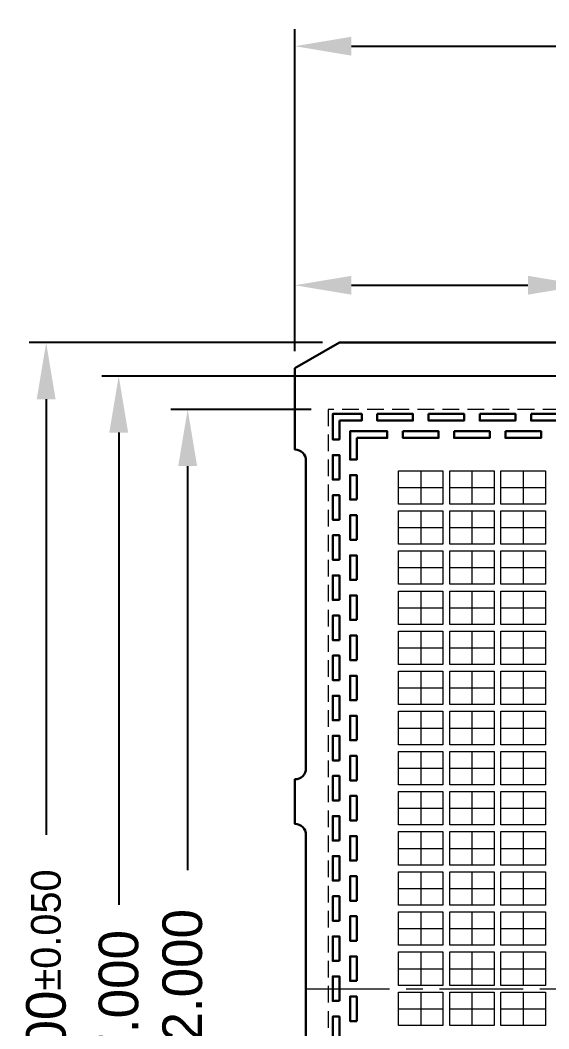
# Model space of a CAD drawing. Extents: x -14 to 234, y 117 to 227.
# Drawn here: x -13.61 to 10.12, y 181.76 to 227.03 of the extents above; entities that cross this region are included whole.
import ezdxf

# ---------------------------------------------------------------- set-up
doc = ezdxf.new("R2010")
doc.units = 0
doc.header["$LTSCALE"] = 3
doc.header["$MEASUREMENT"] = 0
for name, pattern in [('CENTER', [2, 1.25, -0.25, 0.25, -0.25]), ('HIDDEN', [0.375, 0.25, -0.125]), ('PHANTOM', [2.5, 1.25, -0.25, 0.25, -0.25, 0.25, -0.25])]:
    doc.linetypes.add(name, pattern=pattern)
for name, color, linetype, lineweight in [('CLIN', 1, 'CENTER', 15), ('DIM', 4, 'Continuous', 13), ('HIDN', 6, 'HIDDEN', 15), ('OBJ', 3, 'Continuous', 30), ('OBJ1', 7, 'Continuous', 30), ('PHANTOM', 5, 'PHANTOM', 15)]:
    doc.layers.add(name, color=color, linetype=linetype, lineweight=lineweight)
doc.dimstyles.new('3DEC X 1', dxfattribs={"dimtxt": 1.778, "dimasz": 2.54, "dimexe": 0.762, "dimexo": 0.762, "dimgap": 0.762, "dimtad": 0, "dimdec": 3, "dimzin": 0, "dimdsep": 46, "dimtxsty": 'Standard', "dimcen": 0.09, "dimadec": 0, "dimazin": 0, "dimtfac": 1, "dimtdec": 3, "dimtofl": 0, "dimtmove": 0, "dimatfit": 3, "dimfxl": 1, "dimtolj": 1, "dimtzin": 0, "dimarcsym": 0})

# ---------------------------------------------------------------- blocks, each defined once
blk = doc.blocks.new('*D0')
at = {"layer": 'Defpoints', "color": 0, "transparency": 16777216}
for p in [(-83.281, -68.102), (-83.281, -68.102), (-96.281, -71.825), (-96.281, -71.825), (-83.281, -72.175), (-83.281, -72.175)]:
    blk.add_point(p, dxfattribs=at)
at = {"layer": 'DIM', "color": 0, "lineweight": -2, "transparency": 16777216}
for p, q in [((-96.281, -71.063), (-96.281, -67.34)), ((-96.281, -71.063), (-96.281, -67.34)), ((-83.281, -71.413), (-83.281, -67.34)), ((-83.281, -71.413), (-83.281, -67.34)), ((-93.741, -68.102), (-85.821, -68.102)), ((-93.741, -68.102), (-85.821, -68.102)), ((-83.281, -68.102), (-80.741, -68.102)), ((-83.281, -68.102), (-80.741, -68.102))]:
    blk.add_line(p, q, dxfattribs=at)
at = {"layer": 'DIM', "color": 0, "transparency": 16777216}
for points in [[(-93.741, -67.679), (-93.741, -68.525), (-96.281, -68.102)], [(-93.741, -67.679), (-93.741, -68.525), (-96.281, -68.102)], [(-85.821, -67.679), (-85.821, -68.525), (-83.281, -68.102)], [(-85.821, -67.679), (-85.821, -68.525), (-83.281, -68.102)]]:
    blk.add_solid(points, dxfattribs=at)
at = {"layer": 'DIM', "color": 0, "transparency": 16777216, "insert": (-76.275, -68.102), "char_height": 1.778, "attachment_point": 5}
blk.add_mtext('\\A1;13.000', dxfattribs=at)
blk.add_mtext('\\A1;13.000', dxfattribs=at)
blk = doc.blocks.new('*D9')
at = {"layer": 'Defpoints', "color": 0, "transparency": 16777216}
for p in [(-94.781, -73.675), (-94.781, -73.675), (-101.091, -125.675), (-101.091, -125.675), (-94.781, -125.675), (-94.781, -125.675)]:
    blk.add_point(p, dxfattribs=at)
at = {"layer": 'DIM', "color": 0, "lineweight": -2, "transparency": 16777216}
for p, q in [((-95.543, -73.675), (-101.853, -73.675)), ((-95.543, -73.675), (-101.853, -73.675)), ((-101.091, -76.215), (-101.091, -94.351)), ((-101.091, -76.215), (-101.091, -94.351)), ((-101.091, -123.135), (-101.091, -109.21)), ((-101.091, -123.135), (-101.091, -109.21)), ((-95.543, -125.675), (-101.853, -125.675)), ((-95.543, -125.675), (-101.853, -125.675))]:
    blk.add_line(p, q, dxfattribs=at)
at = {"layer": 'DIM', "color": 0, "transparency": 16777216}
for points in [[(-101.514, -76.215), (-100.667, -76.215), (-101.091, -73.675)], [(-101.514, -76.215), (-100.667, -76.215), (-101.091, -73.675)], [(-101.514, -123.135), (-100.667, -123.135), (-101.091, -125.675)], [(-101.514, -123.135), (-100.667, -123.135), (-101.091, -125.675)]]:
    blk.add_solid(points, dxfattribs=at)
at = {"layer": 'DIM', "color": 0, "transparency": 16777216, "insert": (-101.091, -101.78), "char_height": 1.778, "attachment_point": 5, "rotation": 90}
blk.add_mtext('\\A1;SQ 52.000', dxfattribs=at)
blk.add_mtext('\\A1;SQ 52.000', dxfattribs=at)
blk = doc.blocks.new('*D11')
at = {"layer": 'Defpoints', "color": 0, "transparency": 16777216}
for p in [(-83.281, -72.175), (-83.281, -72.175), (-104.185, -129.175), (-104.185, -129.175), (-68.781, -129.175), (-68.781, -129.175)]:
    blk.add_point(p, dxfattribs=at)
at = {"layer": 'DIM', "color": 0, "lineweight": -2, "transparency": 16777216}
for p, q in [((-84.043, -72.175), (-104.947, -72.175)), ((-84.043, -72.175), (-104.947, -72.175)), ((-104.185, -74.715), (-104.185, -95.912)), ((-104.185, -74.715), (-104.185, -95.912)), ((-104.185, -126.635), (-104.185, -105.437)), ((-104.185, -126.635), (-104.185, -105.437)), ((-69.543, -129.175), (-104.947, -129.175)), ((-69.543, -129.175), (-104.947, -129.175))]:
    blk.add_line(p, q, dxfattribs=at)
at = {"layer": 'DIM', "color": 0, "transparency": 16777216}
for points in [[(-104.608, -74.715), (-103.762, -74.715), (-104.185, -72.175)], [(-104.608, -74.715), (-103.762, -74.715), (-104.185, -72.175)], [(-104.608, -126.635), (-103.762, -126.635), (-104.185, -129.175)], [(-104.608, -126.635), (-103.762, -126.635), (-104.185, -129.175)]]:
    blk.add_solid(points, dxfattribs=at)
at = {"layer": 'DIM', "color": 0, "transparency": 16777216, "insert": (-104.185, -100.675), "char_height": 1.778, "attachment_point": 5, "rotation": 90}
blk.add_mtext('\\A1;57.000', dxfattribs=at)
blk.add_mtext('\\A1;57.000', dxfattribs=at)
blk = doc.blocks.new('*D12')
at = {"layer": 'Defpoints', "color": 0, "transparency": 16777216}
for p in [(-107.442, -70.675), (-107.442, -70.675), (-94.281, -70.675), (-94.281, -70.675), (-94.281, -130.675), (-94.281, -130.675)]:
    blk.add_point(p, dxfattribs=at)
at = {"layer": 'DIM', "color": 0, "lineweight": -2, "transparency": 16777216}
for p, q in [((-95.043, -70.675), (-108.204, -70.675)), ((-95.043, -70.675), (-108.204, -70.675)), ((-107.442, -73.215), (-107.442, -92.764)), ((-107.442, -73.215), (-107.442, -92.764)), ((-107.442, -128.135), (-107.442, -108.586)), ((-107.442, -128.135), (-107.442, -108.586)), ((-95.043, -130.675), (-108.204, -130.675)), ((-95.043, -130.675), (-108.204, -130.675))]:
    blk.add_line(p, q, dxfattribs=at)
at = {"layer": 'DIM', "color": 0, "transparency": 16777216}
for points in [[(-107.865, -73.215), (-107.019, -73.215), (-107.442, -70.675)], [(-107.865, -73.215), (-107.019, -73.215), (-107.442, -70.675)], [(-107.865, -128.135), (-107.019, -128.135), (-107.442, -130.675)], [(-107.865, -128.135), (-107.019, -128.135), (-107.442, -130.675)]]:
    blk.add_solid(points, dxfattribs=at)
at = {"layer": 'DIM', "color": 0, "transparency": 16777216, "insert": (-107.442, -100.675), "char_height": 1.778, "attachment_point": 5, "rotation": 90}
blk.add_mtext('\\A1;60.000{\\H1.333500;±0.050}', dxfattribs=at)
blk.add_mtext('\\A1;60.000{\\H1.333500;±0.050}', dxfattribs=at)
blk = doc.blocks.new('*D26')
at = {"layer": 'Defpoints', "color": 0, "transparency": 16777216}
for p in [(123.719, -57.372), (123.719, -57.372), (-96.281, -71.825), (-96.281, -71.825), (123.719, -71.825), (123.719, -71.825)]:
    blk.add_point(p, dxfattribs=at)
at = {"layer": 'DIM', "color": 0, "lineweight": -2, "transparency": 16777216}
for p, q in [((-96.281, -71.063), (-96.281, -56.61)), ((-96.281, -71.063), (-96.281, -56.61)), ((123.719, -71.063), (123.719, -56.61)), ((123.719, -71.063), (123.719, -56.61)), ((-93.741, -57.372), (4.716, -57.372)), ((-93.741, -57.372), (4.716, -57.372)), ((121.179, -57.372), (21.872, -57.372)), ((121.179, -57.372), (21.872, -57.372))]:
    blk.add_line(p, q, dxfattribs=at)
at = {"layer": 'DIM', "color": 0, "transparency": 16777216}
for points in [[(-93.741, -56.948), (-93.741, -57.795), (-96.281, -57.372)], [(-93.741, -56.948), (-93.741, -57.795), (-96.281, -57.372)], [(121.179, -56.948), (121.179, -57.795), (123.719, -57.372)], [(121.179, -56.948), (121.179, -57.795), (123.719, -57.372)]]:
    blk.add_solid(points, dxfattribs=at)
at = {"layer": 'DIM', "color": 0, "transparency": 16777216, "insert": (13.294, -57.372), "char_height": 1.778, "attachment_point": 5}
blk.add_mtext('\\A1;220.000{\\H1.333500;±0.100}', dxfattribs=at)
blk.add_mtext('\\A1;220.000{\\H1.333500;±0.100}', dxfattribs=at)

msp = doc.modelspace()

# ---------------------------------------------------------------- linework, layer by layer
at = {"layer": 'CLIN'}
for p, q in [((4.36913, 206.80713), (4.36913, 205.30713)), ((6.66913, 206.80713), (6.66913, 205.30713)), ((8.96913, 206.80713), (8.96913, 205.30713)), ((4.36913, 205.00713), (4.36913, 203.50713)), ((6.66913, 205.00713), (6.66913, 203.50713)), ((8.96913, 205.00713), (8.96913, 203.50713)), ((4.36913, 203.20713), (4.36913, 201.70713)), ((6.66913, 203.20713), (6.66913, 201.70713)), ((8.96913, 203.20713), (8.96913, 201.70713)), ((4.36913, 201.40713), (4.36913, 199.90713)), ((6.66913, 201.40713), (6.66913, 199.90713)), ((8.96913, 201.40713), (8.96913, 199.90713)), ((4.36913, 199.60713), (4.36913, 198.10713)), ((6.66913, 199.60713), (6.66913, 198.10713)), ((8.96913, 199.60713), (8.96913, 198.10713)), ((4.36913, 197.80713), (4.36913, 196.30713)), ((6.66913, 197.80713), (6.66913, 196.30713)), ((8.96913, 197.80713), (8.96913, 196.30713)), ((4.36913, 196.00713), (4.36913, 194.50713)), ((6.66913, 196.00713), (6.66913, 194.50713)), ((8.96913, 196.00713), (8.96913, 194.50713)), ((4.36913, 194.20713), (4.36913, 192.70713)), ((6.66913, 194.20713), (6.66913, 192.70713)), ((8.96913, 194.20713), (8.96913, 192.70713)), ((4.36913, 192.40713), (4.36913, 190.90713)), ((6.66913, 192.40713), (6.66913, 190.90713)), ((8.96913, 192.40713), (8.96913, 190.90713)), ((4.36913, 190.60713), (4.36913, 189.10713)), ((6.66913, 190.60713), (6.66913, 189.10713)), ((8.96913, 190.60713), (8.96913, 189.10713)), ((4.36913, 188.80713), (4.36913, 187.30713)), ((6.66913, 188.80713), (6.66913, 187.30713)), ((8.96913, 188.80713), (8.96913, 187.30713)), ((4.36913, 187.00713), (4.36913, 185.50713)), ((6.66913, 187.00713), (6.66913, 185.50713)), ((8.96913, 187.00713), (8.96913, 185.50713)), ((4.36913, 185.20713), (4.36913, 183.70713)), ((6.66913, 185.20713), (6.66913, 183.70713)), ((8.96913, 185.20713), (8.96913, 183.70713)), ((-0.78087, 183.55713), (55.21913, 183.55713)), ((4.36913, 183.40713), (4.36913, 181.90713)), ((6.66913, 183.40713), (6.66913, 181.90713)), ((8.96913, 183.40713), (8.96913, 181.90713))]:
    msp.add_line(p, q, dxfattribs=at)
for points in [[(3.36913, 206.05713), (5.36913, 206.05713)], [(5.66913, 206.05713), (7.66913, 206.05713)], [(7.96913, 206.05713), (9.96913, 206.05713)], [(3.36913, 204.25713), (5.36913, 204.25713)], [(5.66913, 204.25713), (7.66913, 204.25713)], [(7.96913, 204.25713), (9.96913, 204.25713)], [(3.36913, 202.45713), (5.36913, 202.45713)], [(5.66913, 202.45713), (7.66913, 202.45713)], [(7.96913, 202.45713), (9.96913, 202.45713)], [(3.36913, 200.65713), (5.36913, 200.65713)], [(5.66913, 200.65713), (7.66913, 200.65713)], [(7.96913, 200.65713), (9.96913, 200.65713)], [(3.36913, 198.85713), (5.36913, 198.85713)], [(5.66913, 198.85713), (7.66913, 198.85713)], [(7.96913, 198.85713), (9.96913, 198.85713)], [(3.36913, 197.05713), (5.36913, 197.05713)], [(5.66913, 197.05713), (7.66913, 197.05713)], [(7.96913, 197.05713), (9.96913, 197.05713)], [(3.36913, 195.25713), (5.36913, 195.25713)], [(5.66913, 195.25713), (7.66913, 195.25713)], [(7.96913, 195.25713), (9.96913, 195.25713)], [(3.36913, 193.45713), (5.36913, 193.45713)], [(5.66913, 193.45713), (7.66913, 193.45713)], [(7.96913, 193.45713), (9.96913, 193.45713)], [(3.36913, 191.65713), (5.36913, 191.65713)], [(5.66913, 191.65713), (7.66913, 191.65713)], [(7.96913, 191.65713), (9.96913, 191.65713)], [(3.36913, 189.85713), (5.36913, 189.85713)], [(5.66913, 189.85713), (7.66913, 189.85713)], [(7.96913, 189.85713), (9.96913, 189.85713)], [(3.36913, 188.05713), (5.36913, 188.05713)], [(5.66913, 188.05713), (7.66913, 188.05713)], [(7.96913, 188.05713), (9.96913, 188.05713)], [(3.36913, 186.25713), (5.36913, 186.25713)], [(5.66913, 186.25713), (7.66913, 186.25713)], [(7.96913, 186.25713), (9.96913, 186.25713)], [(3.36913, 184.45713), (5.36913, 184.45713)], [(5.66913, 184.45713), (7.66913, 184.45713)], [(7.96913, 184.45713), (9.96913, 184.45713)], [(3.36913, 182.65713), (5.36913, 182.65713)], [(5.66913, 182.65713), (7.66913, 182.65713)], [(7.96913, 182.65713), (9.96913, 182.65713)]]:
    msp.add_lwpolyline(points, dxfattribs=at)
at = {"layer": 'HIDN'}
msp.add_lwpolyline([(52.21913, 157.55713), (52.21913, 209.55713), (0.21913, 209.55713), (0.21913, 157.55713)], close=True, dxfattribs=at)
at = {"layer": 'OBJ'}
msp.add_lwpolyline([(216.71913, 212.55713), (0.71913, 212.55713), (-1.28087, 211.40713), (-1.28087, 207.75713, -0.41421356), (-0.78087, 207.25713), (-0.78087, 193.45713, -0.41421356), (-1.28087, 192.95713), (-1.28087, 190.95713, -0.41421356), (-0.78087, 190.45713), (-0.78087, 176.65713, -0.41421356), (-1.28087, 176.15713), (-1.28087, 174.15713, -0.41421356), (-0.78087, 173.65713), (-0.78087, 159.85713, -0.41421356), (-1.28087, 159.35713), (-1.28087, 153.70713), (0.71913, 152.55713), (216.71913, 152.55713)], format="xyb", dxfattribs=at)
at = {"layer": 'OBJ1'}
for points in [[(0.71913, 209.05713), (1.71913, 209.05713), (1.71913, 209.35713), (0.41913, 209.35713), (0.41913, 208.20713), (0.71913, 208.20713)], [(2.41913, 209.35713), (4.01913, 209.35713), (4.01913, 209.05713), (2.41913, 209.05713)], [(4.71913, 209.35713), (6.31913, 209.35713), (6.31913, 209.05713), (4.71913, 209.05713)], [(7.01913, 209.35713), (8.61913, 209.35713), (8.61913, 209.05713), (7.01913, 209.05713)], [(9.31913, 209.35713), (10.91913, 209.35713), (10.91913, 209.05713), (9.31913, 209.05713)], [(1.50113, 208.27513), (2.86913, 208.27513), (2.86913, 208.57513), (1.20113, 208.57513), (1.20113, 207.30713), (1.50113, 207.30713)], [(3.56913, 208.57513), (5.16913, 208.57513), (5.16913, 208.27513), (3.56913, 208.27513)], [(5.86913, 208.57513), (7.46913, 208.57513), (7.46913, 208.27513), (5.86913, 208.27513)], [(8.16913, 208.57513), (9.76913, 208.57513), (9.76913, 208.27513), (8.16913, 208.27513)], [(0.71913, 206.40713), (0.71913, 207.50713), (0.41913, 207.50713), (0.41913, 206.40713)], [(1.50113, 205.50713), (1.50113, 206.60713), (1.20113, 206.60713), (1.20113, 205.50713)], [(0.71913, 204.60713), (0.71913, 205.70713), (0.41913, 205.70713), (0.41913, 204.60713)], [(1.50113, 203.70713), (1.50113, 204.80713), (1.20113, 204.80713), (1.20113, 203.70713)], [(0.71913, 202.80713), (0.71913, 203.90713), (0.41913, 203.90713), (0.41913, 202.80713)], [(1.50113, 201.90713), (1.50113, 203.00713), (1.20113, 203.00713), (1.20113, 201.90713)], [(0.71913, 201.00713), (0.71913, 202.10713), (0.41913, 202.10713), (0.41913, 201.00713)], [(1.50113, 200.10713), (1.50113, 201.20713), (1.20113, 201.20713), (1.20113, 200.10713)], [(0.71913, 199.20713), (0.71913, 200.30713), (0.41913, 200.30713), (0.41913, 199.20713)], [(1.50113, 198.30713), (1.50113, 199.40713), (1.20113, 199.40713), (1.20113, 198.30713)], [(0.71913, 197.40713), (0.71913, 198.50713), (0.41913, 198.50713), (0.41913, 197.40713)], [(1.50113, 196.50713), (1.50113, 197.60713), (1.20113, 197.60713), (1.20113, 196.50713)], [(0.71913, 195.60713), (0.71913, 196.70713), (0.41913, 196.70713), (0.41913, 195.60713)], [(1.50113, 194.70713), (1.50113, 195.80713), (1.20113, 195.80713), (1.20113, 194.70713)], [(0.71913, 193.80713), (0.71913, 194.90713), (0.41913, 194.90713), (0.41913, 193.80713)], [(1.50113, 192.90713), (1.50113, 194.00713), (1.20113, 194.00713), (1.20113, 192.90713)], [(0.71913, 192.00713), (0.71913, 193.10713), (0.41913, 193.10713), (0.41913, 192.00713)], [(1.50113, 191.10713), (1.50113, 192.20713), (1.20113, 192.20713), (1.20113, 191.10713)], [(0.71913, 190.20713), (0.71913, 191.30713), (0.41913, 191.30713), (0.41913, 190.20713)], [(1.50113, 189.30713), (1.50113, 190.40713), (1.20113, 190.40713), (1.20113, 189.30713)], [(0.71913, 188.40713), (0.71913, 189.50713), (0.41913, 189.50713), (0.41913, 188.40713)], [(1.50113, 187.50713), (1.50113, 188.60713), (1.20113, 188.60713), (1.20113, 187.50713)], [(0.71913, 186.60713), (0.71913, 187.70713), (0.41913, 187.70713), (0.41913, 186.60713)], [(1.50113, 185.70713), (1.50113, 186.80713), (1.20113, 186.80713), (1.20113, 185.70713)], [(0.71913, 184.80713), (0.71913, 185.90713), (0.41913, 185.90713), (0.41913, 184.80713)], [(1.50113, 183.90713), (1.50113, 185.00713), (1.20113, 185.00713), (1.20113, 183.90713)], [(0.71913, 183.00713), (0.71913, 184.10713), (0.41913, 184.10713), (0.41913, 183.00713)], [(1.50113, 182.10713), (1.50113, 183.20713), (1.20113, 183.20713), (1.20113, 182.10713)], [(0.71913, 181.20713), (0.71913, 182.30713), (0.41913, 182.30713), (0.41913, 181.20713)]]:
    msp.add_lwpolyline(points, close=True, dxfattribs=at)
at = {"layer": 'PHANTOM'}
for points in [[(5.36913, 205.30713), (3.36913, 205.30713), (3.36913, 206.80713), (5.36913, 206.80713)], [(7.66913, 205.30713), (5.66913, 205.30713), (5.66913, 206.80713), (7.66913, 206.80713)], [(9.96913, 205.30713), (7.96913, 205.30713), (7.96913, 206.80713), (9.96913, 206.80713)], [(5.36913, 203.50713), (3.36913, 203.50713), (3.36913, 205.00713), (5.36913, 205.00713)], [(7.66913, 203.50713), (5.66913, 203.50713), (5.66913, 205.00713), (7.66913, 205.00713)], [(9.96913, 203.50713), (7.96913, 203.50713), (7.96913, 205.00713), (9.96913, 205.00713)], [(5.36913, 201.70713), (3.36913, 201.70713), (3.36913, 203.20713), (5.36913, 203.20713)], [(7.66913, 201.70713), (5.66913, 201.70713), (5.66913, 203.20713), (7.66913, 203.20713)], [(9.96913, 201.70713), (7.96913, 201.70713), (7.96913, 203.20713), (9.96913, 203.20713)], [(5.36913, 199.90713), (3.36913, 199.90713), (3.36913, 201.40713), (5.36913, 201.40713)], [(7.66913, 199.90713), (5.66913, 199.90713), (5.66913, 201.40713), (7.66913, 201.40713)], [(9.96913, 199.90713), (7.96913, 199.90713), (7.96913, 201.40713), (9.96913, 201.40713)], [(5.36913, 198.10713), (3.36913, 198.10713), (3.36913, 199.60713), (5.36913, 199.60713)], [(7.66913, 198.10713), (5.66913, 198.10713), (5.66913, 199.60713), (7.66913, 199.60713)], [(9.96913, 198.10713), (7.96913, 198.10713), (7.96913, 199.60713), (9.96913, 199.60713)], [(5.36913, 196.30713), (3.36913, 196.30713), (3.36913, 197.80713), (5.36913, 197.80713)], [(7.66913, 196.30713), (5.66913, 196.30713), (5.66913, 197.80713), (7.66913, 197.80713)], [(9.96913, 196.30713), (7.96913, 196.30713), (7.96913, 197.80713), (9.96913, 197.80713)], [(5.36913, 194.50713), (3.36913, 194.50713), (3.36913, 196.00713), (5.36913, 196.00713)], [(7.66913, 194.50713), (5.66913, 194.50713), (5.66913, 196.00713), (7.66913, 196.00713)], [(9.96913, 194.50713), (7.96913, 194.50713), (7.96913, 196.00713), (9.96913, 196.00713)], [(5.36913, 192.70713), (3.36913, 192.70713), (3.36913, 194.20713), (5.36913, 194.20713)], [(7.66913, 192.70713), (5.66913, 192.70713), (5.66913, 194.20713), (7.66913, 194.20713)], [(9.96913, 192.70713), (7.96913, 192.70713), (7.96913, 194.20713), (9.96913, 194.20713)], [(5.36913, 190.90713), (3.36913, 190.90713), (3.36913, 192.40713), (5.36913, 192.40713)], [(7.66913, 190.90713), (5.66913, 190.90713), (5.66913, 192.40713), (7.66913, 192.40713)], [(9.96913, 190.90713), (7.96913, 190.90713), (7.96913, 192.40713), (9.96913, 192.40713)], [(5.36913, 189.10713), (3.36913, 189.10713), (3.36913, 190.60713), (5.36913, 190.60713)], [(7.66913, 189.10713), (5.66913, 189.10713), (5.66913, 190.60713), (7.66913, 190.60713)], [(9.96913, 189.10713), (7.96913, 189.10713), (7.96913, 190.60713), (9.96913, 190.60713)], [(5.36913, 187.30713), (3.36913, 187.30713), (3.36913, 188.80713), (5.36913, 188.80713)], [(7.66913, 187.30713), (5.66913, 187.30713), (5.66913, 188.80713), (7.66913, 188.80713)], [(9.96913, 187.30713), (7.96913, 187.30713), (7.96913, 188.80713), (9.96913, 188.80713)], [(5.36913, 185.50713), (3.36913, 185.50713), (3.36913, 187.00713), (5.36913, 187.00713)], [(7.66913, 185.50713), (5.66913, 185.50713), (5.66913, 187.00713), (7.66913, 187.00713)], [(9.96913, 185.50713), (7.96913, 185.50713), (7.96913, 187.00713), (9.96913, 187.00713)], [(5.36913, 183.70713), (3.36913, 183.70713), (3.36913, 185.20713), (5.36913, 185.20713)], [(7.66913, 183.70713), (5.66913, 183.70713), (5.66913, 185.20713), (7.66913, 185.20713)], [(9.96913, 183.70713), (7.96913, 183.70713), (7.96913, 185.20713), (9.96913, 185.20713)], [(5.36913, 181.90713), (3.36913, 181.90713), (3.36913, 183.40713), (5.36913, 183.40713)], [(7.66913, 181.90713), (5.66913, 181.90713), (5.66913, 183.40713), (7.66913, 183.40713)], [(9.96913, 181.90713), (7.96913, 181.90713), (7.96913, 183.40713), (9.96913, 183.40713)]]:
    msp.add_lwpolyline(points, close=True, dxfattribs=at)

# ---------------------------------------------------------------- dimensions: what is measured, and where the dimension line sits
at = {"layer": 'DIM'}
dim = msp.add_linear_dim(base=(218.71913, 225.86009), p1=(-1.28087, 211.40713), p2=(218.71913, 211.40713), dimstyle='3DEC X 1', override={"dimgap": 0.762, "dimtol": 1, "dimlim": 0, "dimtp": 0.1, "dimtm": 0.1, "dimtfac": 0.75}, dxfattribs=at)
dim.commit()
dim.dimension.update_dxf_attribs({"geometry": '*D26', "text_midpoint": (108.29413, 225.86009), "dimtype": 128, "insert": (95.00003, 283.23169)})
dim = msp.add_linear_dim(base=(11.71913, 215.12974), p1=(-1.28087, 211.40713), p2=(11.71913, 211.05713), dimstyle='3DEC X 1', dxfattribs=at)
dim.commit()
dim.dimension.update_dxf_attribs({"geometry": '*D0', "text_midpoint": (18.7253, 215.12974), "dimtype": 128, "insert": (95.00003, 283.23169)})
dim = msp.add_linear_dim(base=(-12.44185, 212.55713), p1=(0.71913, 152.55713), p2=(0.71913, 212.55713), angle=90, dimstyle='3DEC X 1', override={"dimgap": 0.762, "dimtol": 1, "dimlim": 0, "dimtp": 0.05, "dimtm": 0.05, "dimtfac": 0.75}, dxfattribs=at)
dim.commit()
dim.dimension.update_dxf_attribs({"geometry": '*D12', "text_midpoint": (-12.44185, 182.55713), "insert": (95.00003, 283.23169)})
dim = msp.add_linear_dim(base=(-9.1849, 154.05713), p1=(11.71913, 211.05713), p2=(26.21913, 154.05713), angle=90, dimstyle='3DEC X 1', dxfattribs=at)
dim.commit()
dim.dimension.update_dxf_attribs({"geometry": '*D11', "text_midpoint": (-9.1849, 182.55713), "insert": (95.00003, 283.23169)})
dim = msp.add_linear_dim(base=(-6.09079, 157.55713), p1=(0.21913, 209.55713), p2=(0.21913, 157.55713), angle=90, text='SQ <>', dimstyle='3DEC X 1', dxfattribs=at)
dim.commit()
dim.dimension.update_dxf_attribs({"geometry": '*D9', "text_midpoint": (-6.09079, 181.45126), "dimtype": 128, "insert": (95.00003, 283.23169)})

doc.saveas('drawing.dxf')
